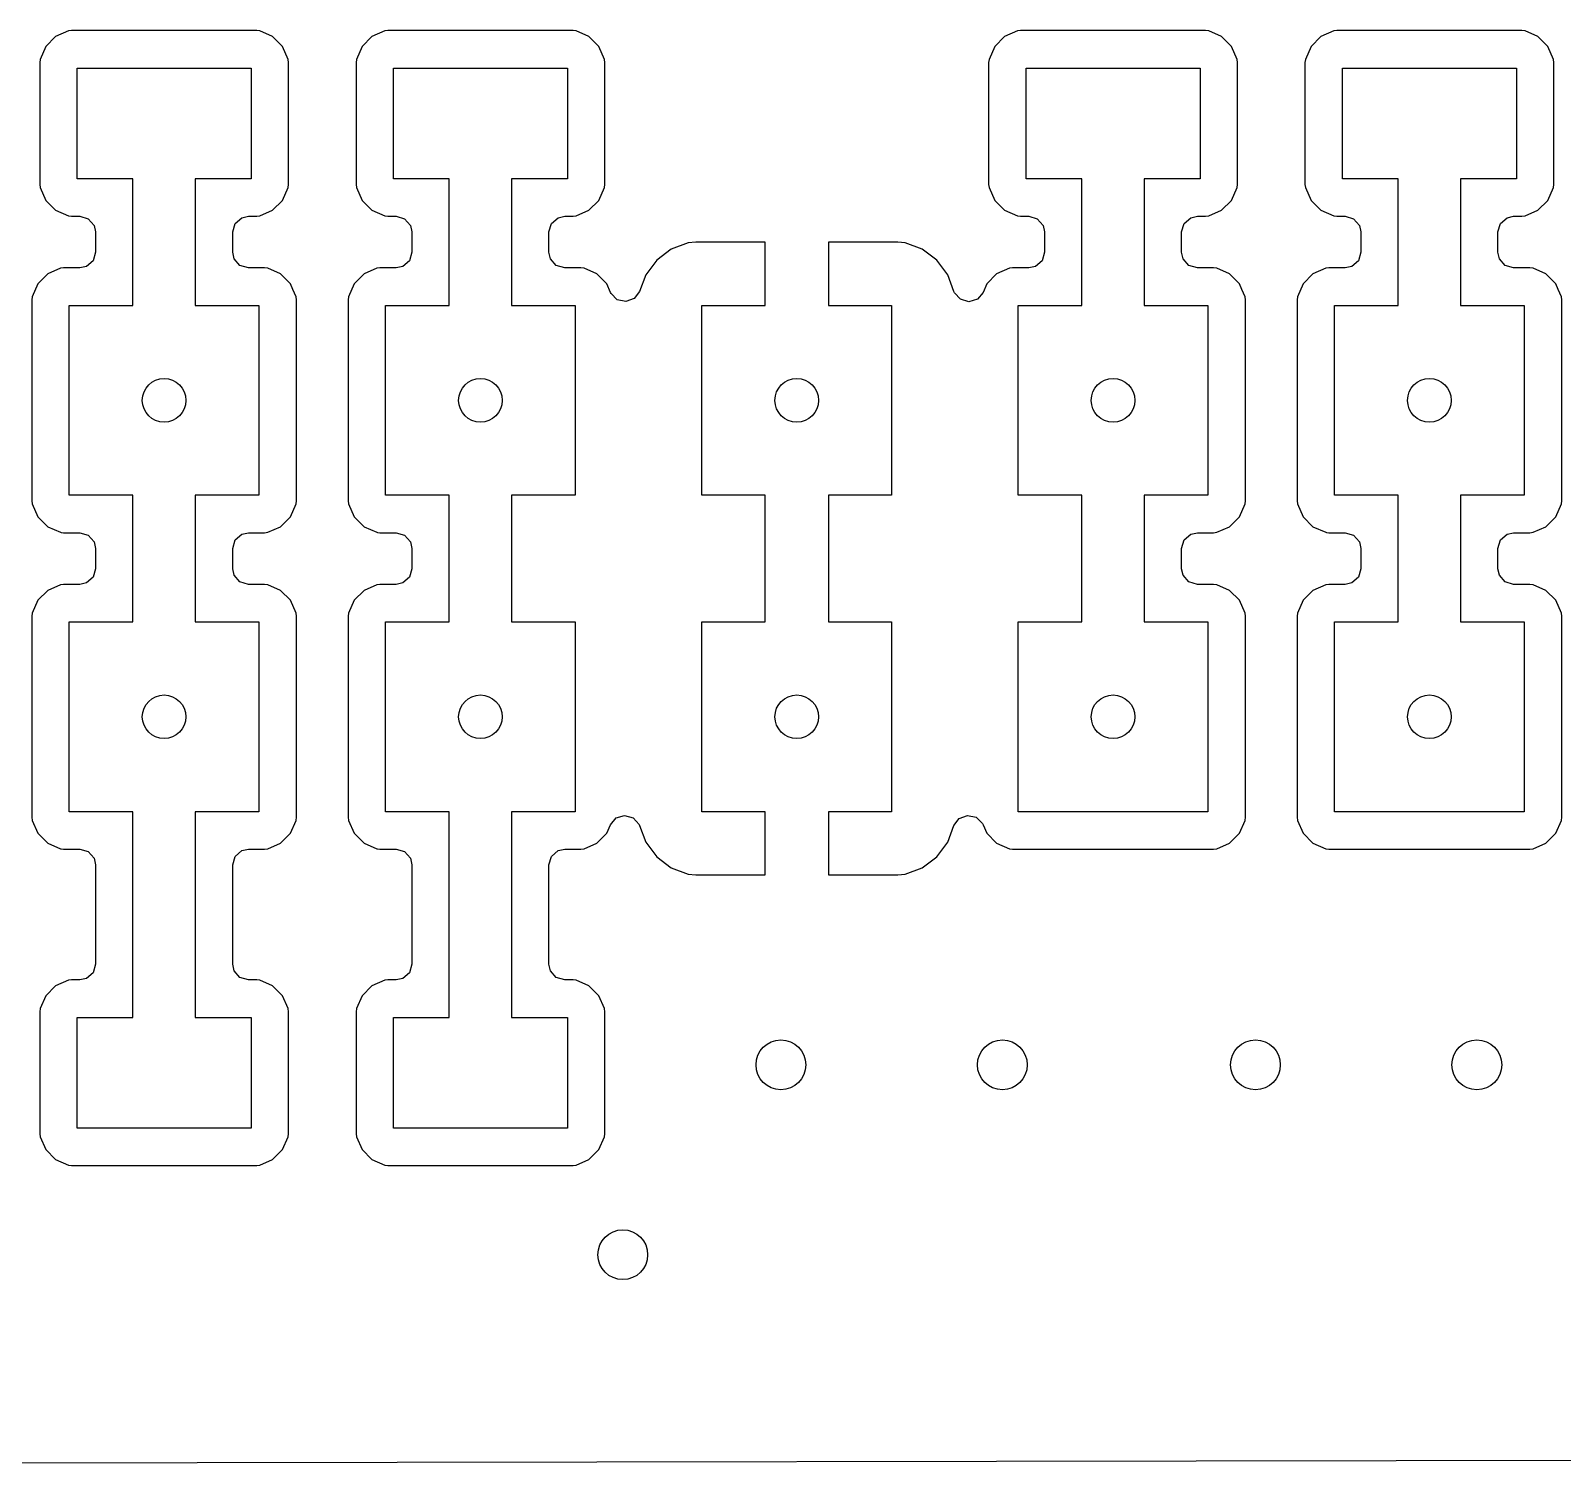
# Model space of a CAD drawing. Extents: x 4.84 to 7.21, y -4.81 to -3.25.
# Drawn here: x 5.4589 to 5.9431, y -4.815 to -4.3612 of the extents above; entities that cross this region are included whole.
import ezdxf

# ---------------------------------------------------------------- set-up
doc = ezdxf.new("R2010")
doc.units = 0
doc.header["$MEASUREMENT"] = 0
doc.layers.add('BLACK', color=7, linetype='CONTINUOUS')

msp = doc.modelspace()

# ---------------------------------------------------------------- linework, layer by layer
at = {"layer": 'BLACK', "linetype": 'CONTINUOUS'}
for p, q in [((5.47081, -4.36134), (5.46676, -4.36313)), ((5.4718, -4.36123), (5.47081, -4.36134)), ((5.47081, -4.36134), (5.47081, -4.36134)), ((5.53033, -4.36123), (5.4718, -4.36123)), ((5.4718, -4.36123), (5.4718, -4.36123)), ((5.53132, -4.36134), (5.53033, -4.36123)), ((5.53537, -4.36313), (5.53132, -4.36134)), ((5.53132, -4.36134), (5.53132, -4.36134)), ((5.57081, -4.36134), (5.56676, -4.36313)), ((5.5718, -4.36123), (5.57081, -4.36134)), ((5.57081, -4.36134), (5.57081, -4.36134)), ((5.63033, -4.36123), (5.5718, -4.36123)), ((5.5718, -4.36123), (5.5718, -4.36123)), ((5.63132, -4.36134), (5.63033, -4.36123)), ((5.63537, -4.36313), (5.63132, -4.36134)), ((5.63132, -4.36134), (5.63132, -4.36134)), ((5.77081, -4.36134), (5.76676, -4.36313)), ((5.7718, -4.36123), (5.77081, -4.36134)), ((5.77081, -4.36134), (5.77081, -4.36134)), ((5.83033, -4.36123), (5.7718, -4.36123)), ((5.7718, -4.36123), (5.7718, -4.36123)), ((5.83132, -4.36134), (5.83033, -4.36123)), ((5.83537, -4.36313), (5.83132, -4.36134)), ((5.83132, -4.36134), (5.83132, -4.36134)), ((5.87081, -4.36134), (5.86676, -4.36313)), ((5.8718, -4.36123), (5.87081, -4.36134)), ((5.87081, -4.36134), (5.87081, -4.36134)), ((5.93033, -4.36123), (5.8718, -4.36123)), ((5.8718, -4.36123), (5.8718, -4.36123)), ((5.93132, -4.36134), (5.93033, -4.36123)), ((5.93537, -4.36313), (5.93132, -4.36134)), ((5.93132, -4.36134), (5.93132, -4.36134)), ((5.46364, -4.36626), (5.46185, -4.3703)), ((5.46676, -4.36313), (5.46364, -4.36626)), ((5.46364, -4.36626), (5.46364, -4.36626)), ((5.53849, -4.36626), (5.53537, -4.36313)), ((5.53537, -4.36313), (5.53537, -4.36313)), ((5.54028, -4.3703), (5.53849, -4.36626)), ((5.53849, -4.36626), (5.53849, -4.36626)), ((5.56364, -4.36626), (5.56185, -4.3703)), ((5.56676, -4.36313), (5.56364, -4.36626)), ((5.56364, -4.36626), (5.56364, -4.36626)), ((5.63849, -4.36626), (5.63537, -4.36313)), ((5.63537, -4.36313), (5.63537, -4.36313)), ((5.64028, -4.3703), (5.63849, -4.36626)), ((5.63849, -4.36626), (5.63849, -4.36626)), ((5.76364, -4.36626), (5.76185, -4.3703)), ((5.76676, -4.36313), (5.76364, -4.36626)), ((5.76364, -4.36626), (5.76364, -4.36626)), ((5.83849, -4.36626), (5.83537, -4.36313)), ((5.83537, -4.36313), (5.83537, -4.36313)), ((5.84028, -4.3703), (5.83849, -4.36626)), ((5.83849, -4.36626), (5.83849, -4.36626)), ((5.86364, -4.36626), (5.86185, -4.3703)), ((5.86676, -4.36313), (5.86364, -4.36626)), ((5.86364, -4.36626), (5.86364, -4.36626)), ((5.93849, -4.36626), (5.93537, -4.36313)), ((5.93537, -4.36313), (5.93537, -4.36313)), ((5.94028, -4.3703), (5.93849, -4.36626)), ((5.93849, -4.36626), (5.93849, -4.36626)), ((5.46185, -4.3703), (5.46173, -4.37129)), ((5.46173, -4.37129), (5.46173, -4.40982)), ((5.5404, -4.37129), (5.54028, -4.3703)), ((5.5404, -4.40982), (5.5404, -4.37129)), ((5.56185, -4.3703), (5.56173, -4.37129)), ((5.56173, -4.37129), (5.56173, -4.40982)), ((5.6404, -4.37129), (5.64028, -4.3703)), ((5.6404, -4.40982), (5.6404, -4.37129)), ((5.76185, -4.3703), (5.76173, -4.37129)), ((5.76173, -4.37129), (5.76173, -4.40982)), ((5.8404, -4.37129), (5.84028, -4.3703)), ((5.8404, -4.40982), (5.8404, -4.37129)), ((5.86185, -4.3703), (5.86173, -4.37129)), ((5.86173, -4.37129), (5.86173, -4.40982)), ((5.9404, -4.37129), (5.94028, -4.3703)), ((5.9404, -4.40982), (5.9404, -4.37129)), ((5.47356, -4.40806), (5.47356, -4.37306)), ((5.47356, -4.37306), (5.52856, -4.37306)), ((5.52856, -4.37306), (5.52856, -4.40806)), ((5.57356, -4.40806), (5.57356, -4.37306)), ((5.57356, -4.37306), (5.62856, -4.37306)), ((5.62856, -4.37306), (5.62856, -4.40806)), ((5.77356, -4.40806), (5.77356, -4.37306)), ((5.77356, -4.37306), (5.82856, -4.37306)), ((5.82856, -4.37306), (5.82856, -4.40806)), ((5.87356, -4.40806), (5.87356, -4.37306)), ((5.87356, -4.37306), (5.92856, -4.37306)), ((5.92856, -4.37306), (5.92856, -4.40806)), ((5.46173, -4.40982), (5.46173, -4.40982)), ((5.46173, -4.40982), (5.46185, -4.41081)), ((5.46185, -4.41081), (5.46185, -4.41081)), ((5.46185, -4.41081), (5.46364, -4.41486)), ((5.49122, -4.40806), (5.47356, -4.40806)), ((5.49122, -4.44806), (5.49122, -4.40806)), ((5.52856, -4.40806), (5.51091, -4.40806)), ((5.51091, -4.40806), (5.51091, -4.44806)), ((5.53849, -4.41486), (5.54028, -4.41081)), ((5.54028, -4.41081), (5.5404, -4.40982)), ((5.56173, -4.40982), (5.56173, -4.40982)), ((5.56173, -4.40982), (5.56185, -4.41081)), ((5.56185, -4.41081), (5.56185, -4.41081)), ((5.56185, -4.41081), (5.56364, -4.41486)), ((5.59122, -4.40806), (5.57356, -4.40806)), ((5.59122, -4.44806), (5.59122, -4.40806)), ((5.62856, -4.40806), (5.61091, -4.40806)), ((5.61091, -4.40806), (5.61091, -4.44806)), ((5.63849, -4.41486), (5.64028, -4.41081)), ((5.64028, -4.41081), (5.6404, -4.40982)), ((5.76173, -4.40982), (5.76173, -4.40982)), ((5.76173, -4.40982), (5.76185, -4.41081)), ((5.76185, -4.41081), (5.76185, -4.41081)), ((5.76185, -4.41081), (5.76364, -4.41486)), ((5.79122, -4.40806), (5.77356, -4.40806)), ((5.79122, -4.44806), (5.79122, -4.40806)), ((5.82856, -4.40806), (5.81091, -4.40806)), ((5.81091, -4.40806), (5.81091, -4.44806)), ((5.83849, -4.41486), (5.84028, -4.41081)), ((5.84028, -4.41081), (5.8404, -4.40982)), ((5.86173, -4.40982), (5.86173, -4.40982)), ((5.86173, -4.40982), (5.86185, -4.41081)), ((5.86185, -4.41081), (5.86185, -4.41081)), ((5.86185, -4.41081), (5.86364, -4.41486)), ((5.89122, -4.40806), (5.87356, -4.40806)), ((5.89122, -4.44806), (5.89122, -4.40806)), ((5.92856, -4.40806), (5.91091, -4.40806)), ((5.91091, -4.40806), (5.91091, -4.44806)), ((5.93849, -4.41486), (5.94028, -4.41081)), ((5.94028, -4.41081), (5.9404, -4.40982)), ((5.46364, -4.41486), (5.46676, -4.41799)), ((5.53537, -4.41799), (5.53849, -4.41486)), ((5.56364, -4.41486), (5.56676, -4.41799)), ((5.63537, -4.41799), (5.63849, -4.41486)), ((5.76364, -4.41486), (5.76676, -4.41799)), ((5.83537, -4.41799), (5.83849, -4.41486)), ((5.86364, -4.41486), (5.86676, -4.41799)), ((5.93537, -4.41799), (5.93849, -4.41486)), ((5.46676, -4.41799), (5.46676, -4.41799)), ((5.46676, -4.41799), (5.46676, -4.41799)), ((5.46676, -4.41799), (5.47081, -4.41977)), ((5.47081, -4.41977), (5.47081, -4.41977)), ((5.47081, -4.41977), (5.47099, -4.41979)), ((5.47099, -4.41979), (5.4718, -4.41989)), ((5.4718, -4.41989), (5.47443, -4.41989)), ((5.47443, -4.41989), (5.47711, -4.42068)), ((5.47711, -4.42068), (5.47894, -4.42279)), ((5.52353, -4.42217), (5.52564, -4.42034)), ((5.52564, -4.42034), (5.5277, -4.41989)), ((5.5277, -4.41989), (5.53033, -4.41989)), ((5.53033, -4.41989), (5.53132, -4.41977)), ((5.53033, -4.41989), (5.53033, -4.41989)), ((5.53132, -4.41977), (5.53537, -4.41799)), ((5.56676, -4.41799), (5.56676, -4.41799)), ((5.56676, -4.41799), (5.56676, -4.41799)), ((5.56676, -4.41799), (5.57081, -4.41977)), ((5.57081, -4.41977), (5.57081, -4.41977)), ((5.57081, -4.41977), (5.57099, -4.41979)), ((5.57099, -4.41979), (5.5718, -4.41989)), ((5.5718, -4.41989), (5.57443, -4.41989)), ((5.57443, -4.41989), (5.57711, -4.42068)), ((5.57711, -4.42068), (5.57894, -4.42279)), ((5.62353, -4.42217), (5.62564, -4.42034)), ((5.62564, -4.42034), (5.6277, -4.41989)), ((5.6277, -4.41989), (5.63033, -4.41989)), ((5.63033, -4.41989), (5.63132, -4.41977)), ((5.63033, -4.41989), (5.63033, -4.41989)), ((5.63132, -4.41977), (5.63537, -4.41799)), ((5.76676, -4.41799), (5.76676, -4.41799)), ((5.76676, -4.41799), (5.76676, -4.41799)), ((5.76676, -4.41799), (5.77081, -4.41977)), ((5.77081, -4.41977), (5.77081, -4.41977)), ((5.77081, -4.41977), (5.77099, -4.41979)), ((5.77099, -4.41979), (5.7718, -4.41989)), ((5.7718, -4.41989), (5.77443, -4.41989)), ((5.77443, -4.41989), (5.77711, -4.42068)), ((5.77711, -4.42068), (5.77894, -4.42279)), ((5.82353, -4.42217), (5.82564, -4.42034)), ((5.82564, -4.42034), (5.8277, -4.41989)), ((5.8277, -4.41989), (5.83033, -4.41989)), ((5.83033, -4.41989), (5.83132, -4.41977)), ((5.83033, -4.41989), (5.83033, -4.41989)), ((5.83132, -4.41977), (5.83537, -4.41799)), ((5.86676, -4.41799), (5.86676, -4.41799)), ((5.86676, -4.41799), (5.86676, -4.41799)), ((5.86676, -4.41799), (5.87081, -4.41977)), ((5.87081, -4.41977), (5.87081, -4.41977)), ((5.87081, -4.41977), (5.87099, -4.41979)), ((5.87099, -4.41979), (5.8718, -4.41989)), ((5.8718, -4.41989), (5.87443, -4.41989)), ((5.87443, -4.41989), (5.87711, -4.42068)), ((5.87711, -4.42068), (5.87894, -4.42279)), ((5.92353, -4.42217), (5.92564, -4.42034)), ((5.92564, -4.42034), (5.9277, -4.41989)), ((5.9277, -4.41989), (5.93033, -4.41989)), ((5.93033, -4.41989), (5.93132, -4.41977)), ((5.93033, -4.41989), (5.93033, -4.41989)), ((5.93132, -4.41977), (5.93537, -4.41799)), ((5.47894, -4.42279), (5.47939, -4.42485)), ((5.47939, -4.42485), (5.47939, -4.43127)), ((5.52274, -4.42485), (5.52353, -4.42217)), ((5.52274, -4.43127), (5.52274, -4.42485)), ((5.57894, -4.42279), (5.57939, -4.42485)), ((5.57939, -4.42485), (5.57939, -4.43127)), ((5.62274, -4.42485), (5.62353, -4.42217)), ((5.62274, -4.43127), (5.62274, -4.42485)), ((5.77894, -4.42279), (5.77939, -4.42485)), ((5.77939, -4.42485), (5.77939, -4.43127)), ((5.82274, -4.42485), (5.82353, -4.42217)), ((5.82274, -4.43127), (5.82274, -4.42485)), ((5.87894, -4.42279), (5.87939, -4.42485)), ((5.87939, -4.42485), (5.87939, -4.43127)), ((5.92274, -4.42485), (5.92353, -4.42217)), ((5.92274, -4.43127), (5.92274, -4.42485)), ((5.66138, -4.43032), (5.65678, -4.43377)), ((5.66677, -4.42831), (5.66138, -4.43032)), ((5.66138, -4.43032), (5.66138, -4.43032)), ((5.66915, -4.42806), (5.66677, -4.42831)), ((5.69106, -4.42806), (5.66915, -4.42806)), ((5.69106, -4.44806), (5.69106, -4.42806)), ((5.73298, -4.42806), (5.71106, -4.42806)), ((5.71106, -4.42806), (5.71106, -4.44806)), ((5.73536, -4.42831), (5.73298, -4.42806)), ((5.74075, -4.43032), (5.73536, -4.42831)), ((5.74535, -4.43377), (5.74075, -4.43032)), ((5.4786, -4.43395), (5.47649, -4.43578)), ((5.47939, -4.43127), (5.4786, -4.43395)), ((5.52319, -4.43333), (5.52274, -4.43127)), ((5.52502, -4.43544), (5.52319, -4.43333)), ((5.5277, -4.43623), (5.52502, -4.43544)), ((5.5786, -4.43395), (5.57649, -4.43578)), ((5.57939, -4.43127), (5.5786, -4.43395)), ((5.62319, -4.43333), (5.62274, -4.43127)), ((5.62502, -4.43544), (5.62319, -4.43333)), ((5.6277, -4.43623), (5.62502, -4.43544)), ((5.65678, -4.43377), (5.65333, -4.43837)), ((5.7488, -4.43837), (5.74535, -4.43377)), ((5.7786, -4.43395), (5.77649, -4.43578)), ((5.77939, -4.43127), (5.7786, -4.43395)), ((5.82319, -4.43333), (5.82274, -4.43127)), ((5.82502, -4.43544), (5.82319, -4.43333)), ((5.8277, -4.43623), (5.82502, -4.43544)), ((5.8786, -4.43395), (5.87649, -4.43578)), ((5.87939, -4.43127), (5.8786, -4.43395)), ((5.92319, -4.43333), (5.92274, -4.43127)), ((5.92502, -4.43544), (5.92319, -4.43333)), ((5.9277, -4.43623), (5.92502, -4.43544)), ((5.46426, -4.43813), (5.46114, -4.44126)), ((5.46831, -4.43634), (5.46426, -4.43813)), ((5.4693, -4.43623), (5.46831, -4.43634)), ((5.46831, -4.43634), (5.46831, -4.43634)), ((5.47443, -4.43623), (5.4693, -4.43623)), ((5.4693, -4.43623), (5.4693, -4.43623)), ((5.47649, -4.43578), (5.47443, -4.43623)), ((5.53283, -4.43623), (5.5277, -4.43623)), ((5.53382, -4.43634), (5.53283, -4.43623)), ((5.53283, -4.43623), (5.53283, -4.43623)), ((5.53787, -4.43813), (5.53382, -4.43634)), ((5.53382, -4.43634), (5.53382, -4.43634)), ((5.54099, -4.44126), (5.53787, -4.43813)), ((5.53787, -4.43813), (5.53787, -4.43813)), ((5.56426, -4.43813), (5.56114, -4.44126)), ((5.56831, -4.43634), (5.56426, -4.43813)), ((5.5693, -4.43623), (5.56831, -4.43634)), ((5.56831, -4.43634), (5.56831, -4.43634)), ((5.57443, -4.43623), (5.5693, -4.43623)), ((5.5693, -4.43623), (5.5693, -4.43623)), ((5.57649, -4.43578), (5.57443, -4.43623)), ((5.63283, -4.43623), (5.6277, -4.43623)), ((5.63382, -4.43634), (5.63283, -4.43623)), ((5.63283, -4.43623), (5.63283, -4.43623)), ((5.63787, -4.43813), (5.63382, -4.43634)), ((5.63382, -4.43634), (5.63382, -4.43634)), ((5.64099, -4.44126), (5.63787, -4.43813)), ((5.63787, -4.43813), (5.63787, -4.43813)), ((5.65333, -4.43837), (5.65136, -4.44366)), ((5.75077, -4.44366), (5.7488, -4.43837)), ((5.76426, -4.43813), (5.76114, -4.44126)), ((5.76831, -4.43634), (5.76426, -4.43813)), ((5.7693, -4.43623), (5.76831, -4.43634)), ((5.76831, -4.43634), (5.76831, -4.43634)), ((5.77443, -4.43623), (5.7693, -4.43623)), ((5.7693, -4.43623), (5.7693, -4.43623)), ((5.77649, -4.43578), (5.77443, -4.43623)), ((5.83283, -4.43623), (5.8277, -4.43623)), ((5.83382, -4.43634), (5.83283, -4.43623)), ((5.83283, -4.43623), (5.83283, -4.43623)), ((5.83787, -4.43813), (5.83382, -4.43634)), ((5.83382, -4.43634), (5.83382, -4.43634)), ((5.84099, -4.44126), (5.83787, -4.43813)), ((5.83787, -4.43813), (5.83787, -4.43813)), ((5.86426, -4.43813), (5.86114, -4.44126)), ((5.86831, -4.43634), (5.86426, -4.43813)), ((5.8693, -4.43623), (5.86831, -4.43634)), ((5.86831, -4.43634), (5.86831, -4.43634)), ((5.87443, -4.43623), (5.8693, -4.43623)), ((5.8693, -4.43623), (5.8693, -4.43623)), ((5.87649, -4.43578), (5.87443, -4.43623)), ((5.93283, -4.43623), (5.9277, -4.43623)), ((5.93382, -4.43634), (5.93283, -4.43623)), ((5.93283, -4.43623), (5.93283, -4.43623)), ((5.93787, -4.43813), (5.93382, -4.43634)), ((5.93382, -4.43634), (5.93382, -4.43634)), ((5.94099, -4.44126), (5.93787, -4.43813)), ((5.93787, -4.43813), (5.93787, -4.43813)), ((5.46114, -4.44126), (5.45935, -4.4453)), ((5.46114, -4.44126), (5.46114, -4.44126)), ((5.54179, -4.44306), (5.54099, -4.44126)), ((5.54278, -4.4453), (5.54179, -4.44306)), ((5.56114, -4.44126), (5.55935, -4.4453)), ((5.56114, -4.44126), (5.56114, -4.44126)), ((5.64217, -4.44393), (5.64099, -4.44126)), ((5.64099, -4.44126), (5.64099, -4.44126)), ((5.64099, -4.44126), (5.64099, -4.44126)), ((5.64236, -4.4443), (5.64217, -4.44393)), ((5.64433, -4.44628), (5.64236, -4.4443)), ((5.65136, -4.44366), (5.64968, -4.4459)), ((5.75093, -4.44404), (5.75077, -4.44366)), ((5.75279, -4.44613), (5.75093, -4.44404)), ((5.75996, -4.44393), (5.75815, -4.44606)), ((5.76114, -4.44126), (5.75996, -4.44393)), ((5.84179, -4.44306), (5.84099, -4.44126)), ((5.84278, -4.4453), (5.84179, -4.44306)), ((5.86114, -4.44126), (5.85935, -4.4453)), ((5.86114, -4.44126), (5.86114, -4.44126)), ((5.94179, -4.44306), (5.94099, -4.44126)), ((5.94278, -4.4453), (5.94179, -4.44306)), ((5.45935, -4.4453), (5.45923, -4.44629)), ((5.45923, -4.44629), (5.45923, -4.50982)), ((5.47106, -4.50806), (5.47106, -4.44806)), ((5.47106, -4.44806), (5.49122, -4.44806)), ((5.51091, -4.44806), (5.53106, -4.44806)), ((5.53106, -4.44806), (5.53106, -4.50806)), ((5.5429, -4.44629), (5.54278, -4.4453)), ((5.5429, -4.50983), (5.5429, -4.44629)), ((5.5429, -4.44629), (5.5429, -4.44629)), ((5.55935, -4.4453), (5.55923, -4.44629)), ((5.55923, -4.44629), (5.55923, -4.50982)), ((5.57106, -4.50806), (5.57106, -4.44806)), ((5.57106, -4.44806), (5.59122, -4.44806)), ((5.61091, -4.44806), (5.63106, -4.44806)), ((5.63106, -4.44806), (5.63106, -4.50806)), ((5.64707, -4.44687), (5.64433, -4.44628)), ((5.64968, -4.4459), (5.64707, -4.44687)), ((5.67106, -4.50806), (5.67106, -4.44806)), ((5.67106, -4.44806), (5.69106, -4.44806)), ((5.71106, -4.44806), (5.73106, -4.44806)), ((5.73106, -4.44806), (5.73106, -4.50806)), ((5.75548, -4.44689), (5.75279, -4.44613)), ((5.75815, -4.44606), (5.75548, -4.44689)), ((5.77106, -4.50806), (5.77106, -4.44806)), ((5.77106, -4.44806), (5.79122, -4.44806)), ((5.81091, -4.44806), (5.83106, -4.44806)), ((5.83106, -4.44806), (5.83106, -4.50806)), ((5.8429, -4.44629), (5.84278, -4.4453)), ((5.8429, -4.50983), (5.8429, -4.44629)), ((5.8429, -4.44629), (5.8429, -4.44629)), ((5.85935, -4.4453), (5.85923, -4.44629)), ((5.85923, -4.44629), (5.85923, -4.50982)), ((5.87106, -4.50806), (5.87106, -4.44806)), ((5.87106, -4.44806), (5.89122, -4.44806)), ((5.91091, -4.44806), (5.93106, -4.44806)), ((5.93106, -4.44806), (5.93106, -4.50806)), ((5.9429, -4.44629), (5.94278, -4.4453)), ((5.9429, -4.50983), (5.9429, -4.44629)), ((5.9429, -4.44629), (5.9429, -4.44629)), ((5.49122, -4.50806), (5.47106, -4.50806)), ((5.49122, -4.54806), (5.49122, -4.50806)), ((5.53106, -4.50806), (5.51091, -4.50806)), ((5.51091, -4.50806), (5.51091, -4.54806)), ((5.59122, -4.50806), (5.57106, -4.50806)), ((5.59122, -4.54806), (5.59122, -4.50806)), ((5.63106, -4.50806), (5.61091, -4.50806)), ((5.61091, -4.50806), (5.61091, -4.54806)), ((5.69106, -4.50806), (5.67106, -4.50806)), ((5.69106, -4.54806), (5.69106, -4.50806)), ((5.73106, -4.50806), (5.71106, -4.50806)), ((5.71106, -4.50806), (5.71106, -4.54806)), ((5.79122, -4.50806), (5.77106, -4.50806)), ((5.79122, -4.54806), (5.79122, -4.50806)), ((5.83106, -4.50806), (5.81091, -4.50806)), ((5.81091, -4.50806), (5.81091, -4.54806)), ((5.89122, -4.50806), (5.87106, -4.50806)), ((5.89122, -4.54806), (5.89122, -4.50806)), ((5.93106, -4.50806), (5.91091, -4.50806)), ((5.91091, -4.50806), (5.91091, -4.54806)), ((5.45923, -4.50982), (5.45923, -4.50983)), ((5.45923, -4.50983), (5.45935, -4.51081)), ((5.45935, -4.51081), (5.45935, -4.51081)), ((5.45935, -4.51081), (5.46114, -4.51486)), ((5.54099, -4.51486), (5.54278, -4.51081)), ((5.54278, -4.51081), (5.5429, -4.50983)), ((5.55923, -4.50982), (5.55923, -4.50983)), ((5.55923, -4.50983), (5.55935, -4.51081)), ((5.55935, -4.51081), (5.55935, -4.51081)), ((5.55935, -4.51081), (5.56114, -4.51486)), ((5.84099, -4.51486), (5.84278, -4.51081)), ((5.84278, -4.51081), (5.8429, -4.50983)), ((5.85923, -4.50982), (5.85923, -4.50983)), ((5.85923, -4.50983), (5.85935, -4.51081)), ((5.85935, -4.51081), (5.85935, -4.51081)), ((5.85935, -4.51081), (5.86114, -4.51486)), ((5.94099, -4.51486), (5.94278, -4.51081)), ((5.94278, -4.51081), (5.9429, -4.50983)), ((5.46114, -4.51486), (5.46426, -4.51799)), ((5.53787, -4.51799), (5.54099, -4.51486)), ((5.56114, -4.51486), (5.56426, -4.51799)), ((5.83787, -4.51799), (5.84099, -4.51486)), ((5.86114, -4.51486), (5.86426, -4.51799)), ((5.93787, -4.51799), (5.94099, -4.51486)), ((5.46426, -4.51799), (5.46426, -4.51799)), ((5.46426, -4.51799), (5.46426, -4.51799)), ((5.46426, -4.51799), (5.46831, -4.51977)), ((5.46831, -4.51977), (5.46831, -4.51977)), ((5.46831, -4.51977), (5.46849, -4.51979)), ((5.46849, -4.51979), (5.4693, -4.51989)), ((5.4693, -4.51989), (5.47443, -4.51989)), ((5.47443, -4.51989), (5.47711, -4.52068)), ((5.47711, -4.52068), (5.47894, -4.52279)), ((5.52274, -4.52485), (5.52353, -4.52217)), ((5.52353, -4.52217), (5.52564, -4.52034)), ((5.52564, -4.52034), (5.5277, -4.51989)), ((5.5277, -4.51989), (5.53283, -4.51989)), ((5.53283, -4.51989), (5.53382, -4.51977)), ((5.53283, -4.51989), (5.53283, -4.51989)), ((5.53382, -4.51977), (5.53787, -4.51799)), ((5.56426, -4.51799), (5.56426, -4.51799)), ((5.56426, -4.51799), (5.56426, -4.51799)), ((5.56426, -4.51799), (5.56831, -4.51977)), ((5.56831, -4.51977), (5.56831, -4.51977)), ((5.56831, -4.51977), (5.56849, -4.51979)), ((5.56849, -4.51979), (5.5693, -4.51989)), ((5.5693, -4.51989), (5.57443, -4.51989)), ((5.57443, -4.51989), (5.57711, -4.52068)), ((5.57711, -4.52068), (5.57894, -4.52279)), ((5.82274, -4.52485), (5.82353, -4.52217)), ((5.82353, -4.52217), (5.82564, -4.52034)), ((5.82564, -4.52034), (5.8277, -4.51989)), ((5.8277, -4.51989), (5.83283, -4.51989)), ((5.83283, -4.51989), (5.83382, -4.51977)), ((5.83283, -4.51989), (5.83283, -4.51989)), ((5.83382, -4.51977), (5.83787, -4.51799)), ((5.86426, -4.51799), (5.86426, -4.51799)), ((5.86426, -4.51799), (5.86426, -4.51799)), ((5.86426, -4.51799), (5.86831, -4.51977)), ((5.86831, -4.51977), (5.86831, -4.51977)), ((5.86831, -4.51977), (5.86849, -4.51979)), ((5.86849, -4.51979), (5.8693, -4.51989)), ((5.8693, -4.51989), (5.87443, -4.51989)), ((5.87443, -4.51989), (5.87711, -4.52068)), ((5.87711, -4.52068), (5.87894, -4.52279)), ((5.92274, -4.52485), (5.92353, -4.52217)), ((5.92353, -4.52217), (5.92564, -4.52034)), ((5.92564, -4.52034), (5.9277, -4.51989)), ((5.9277, -4.51989), (5.93283, -4.51989)), ((5.93283, -4.51989), (5.93382, -4.51977)), ((5.93283, -4.51989), (5.93283, -4.51989)), ((5.93382, -4.51977), (5.93787, -4.51799)), ((5.47894, -4.52279), (5.47939, -4.52485)), ((5.47939, -4.52485), (5.47939, -4.53127)), ((5.52274, -4.53127), (5.52274, -4.52485)), ((5.57894, -4.52279), (5.57939, -4.52485)), ((5.57939, -4.52485), (5.57939, -4.53127)), ((5.82274, -4.53127), (5.82274, -4.52485)), ((5.87894, -4.52279), (5.87939, -4.52485)), ((5.87939, -4.52485), (5.87939, -4.53127)), ((5.92274, -4.53127), (5.92274, -4.52485)), ((5.47939, -4.53127), (5.4786, -4.53395)), ((5.52319, -4.53333), (5.52274, -4.53127)), ((5.57939, -4.53127), (5.5786, -4.53395)), ((5.82319, -4.53333), (5.82274, -4.53127)), ((5.87939, -4.53127), (5.8786, -4.53395)), ((5.92319, -4.53333), (5.92274, -4.53127)), ((5.46831, -4.53634), (5.46426, -4.53813)), ((5.4693, -4.53623), (5.46831, -4.53634)), ((5.46831, -4.53634), (5.46831, -4.53634)), ((5.47443, -4.53623), (5.4693, -4.53623)), ((5.4693, -4.53623), (5.4693, -4.53623)), ((5.47649, -4.53578), (5.47443, -4.53623)), ((5.4786, -4.53395), (5.47649, -4.53578)), ((5.52502, -4.53544), (5.52319, -4.53333)), ((5.5277, -4.53623), (5.52502, -4.53544)), ((5.53283, -4.53623), (5.5277, -4.53623)), ((5.53382, -4.53634), (5.53283, -4.53623)), ((5.53283, -4.53623), (5.53283, -4.53623)), ((5.53787, -4.53813), (5.53382, -4.53634)), ((5.53382, -4.53634), (5.53382, -4.53634)), ((5.56831, -4.53634), (5.56426, -4.53813)), ((5.5693, -4.53623), (5.56831, -4.53634)), ((5.56831, -4.53634), (5.56831, -4.53634)), ((5.57443, -4.53623), (5.5693, -4.53623)), ((5.5693, -4.53623), (5.5693, -4.53623)), ((5.57649, -4.53578), (5.57443, -4.53623)), ((5.5786, -4.53395), (5.57649, -4.53578)), ((5.82502, -4.53544), (5.82319, -4.53333)), ((5.8277, -4.53623), (5.82502, -4.53544)), ((5.83283, -4.53623), (5.8277, -4.53623)), ((5.83382, -4.53634), (5.83283, -4.53623)), ((5.83283, -4.53623), (5.83283, -4.53623)), ((5.83787, -4.53813), (5.83382, -4.53634)), ((5.83382, -4.53634), (5.83382, -4.53634)), ((5.86831, -4.53634), (5.86426, -4.53813)), ((5.8693, -4.53623), (5.86831, -4.53634)), ((5.86831, -4.53634), (5.86831, -4.53634)), ((5.87443, -4.53623), (5.8693, -4.53623)), ((5.8693, -4.53623), (5.8693, -4.53623)), ((5.87649, -4.53578), (5.87443, -4.53623)), ((5.8786, -4.53395), (5.87649, -4.53578)), ((5.92502, -4.53544), (5.92319, -4.53333)), ((5.9277, -4.53623), (5.92502, -4.53544)), ((5.93283, -4.53623), (5.9277, -4.53623)), ((5.93382, -4.53634), (5.93283, -4.53623)), ((5.93283, -4.53623), (5.93283, -4.53623)), ((5.93787, -4.53813), (5.93382, -4.53634)), ((5.93382, -4.53634), (5.93382, -4.53634)), ((5.46114, -4.54126), (5.45935, -4.5453)), ((5.46426, -4.53813), (5.46114, -4.54126)), ((5.46114, -4.54126), (5.46114, -4.54126)), ((5.54099, -4.54126), (5.53787, -4.53813)), ((5.53787, -4.53813), (5.53787, -4.53813)), ((5.54278, -4.5453), (5.54099, -4.54126)), ((5.54099, -4.54126), (5.54099, -4.54126)), ((5.56114, -4.54126), (5.55935, -4.5453)), ((5.56426, -4.53813), (5.56114, -4.54126)), ((5.56114, -4.54126), (5.56114, -4.54126)), ((5.84099, -4.54126), (5.83787, -4.53813)), ((5.83787, -4.53813), (5.83787, -4.53813)), ((5.84278, -4.5453), (5.84099, -4.54126)), ((5.84099, -4.54126), (5.84099, -4.54126)), ((5.86114, -4.54126), (5.85935, -4.5453)), ((5.86426, -4.53813), (5.86114, -4.54126)), ((5.86114, -4.54126), (5.86114, -4.54126)), ((5.94099, -4.54126), (5.93787, -4.53813)), ((5.93787, -4.53813), (5.93787, -4.53813)), ((5.94278, -4.5453), (5.94099, -4.54126)), ((5.94099, -4.54126), (5.94099, -4.54126)), ((5.45935, -4.5453), (5.45923, -4.54629)), ((5.45923, -4.54629), (5.45923, -4.60982)), ((5.5429, -4.54629), (5.54278, -4.5453)), ((5.5429, -4.60982), (5.5429, -4.54629)), ((5.55935, -4.5453), (5.55923, -4.54629)), ((5.55923, -4.54629), (5.55923, -4.60982)), ((5.8429, -4.54629), (5.84278, -4.5453)), ((5.8429, -4.60982), (5.8429, -4.54629)), ((5.85935, -4.5453), (5.85923, -4.54629)), ((5.85923, -4.54629), (5.85923, -4.60982)), ((5.9429, -4.54629), (5.94278, -4.5453)), ((5.9429, -4.60982), (5.9429, -4.54629)), ((5.47106, -4.60806), (5.47106, -4.54806)), ((5.47106, -4.54806), (5.49122, -4.54806)), ((5.51091, -4.54806), (5.53106, -4.54806)), ((5.53106, -4.54806), (5.53106, -4.60806)), ((5.57106, -4.60806), (5.57106, -4.54806)), ((5.57106, -4.54806), (5.59122, -4.54806)), ((5.61091, -4.54806), (5.63106, -4.54806)), ((5.63106, -4.54806), (5.63106, -4.60806)), ((5.67106, -4.60806), (5.67106, -4.54806)), ((5.67106, -4.54806), (5.69106, -4.54806)), ((5.71106, -4.54806), (5.73106, -4.54806)), ((5.73106, -4.54806), (5.73106, -4.60806)), ((5.77106, -4.60806), (5.77106, -4.54806)), ((5.77106, -4.54806), (5.79122, -4.54806)), ((5.81091, -4.54806), (5.83106, -4.54806)), ((5.83106, -4.54806), (5.83106, -4.60806)), ((5.87106, -4.60806), (5.87106, -4.54806)), ((5.87106, -4.54806), (5.89122, -4.54806)), ((5.91091, -4.54806), (5.93106, -4.54806)), ((5.93106, -4.54806), (5.93106, -4.60806)), ((5.49122, -4.60806), (5.47106, -4.60806)), ((5.49122, -4.67306), (5.49122, -4.60806)), ((5.53106, -4.60806), (5.51091, -4.60806)), ((5.51091, -4.60806), (5.51091, -4.67306)), ((5.59122, -4.60806), (5.57106, -4.60806)), ((5.59122, -4.67306), (5.59122, -4.60806)), ((5.63106, -4.60806), (5.61091, -4.60806)), ((5.61091, -4.60806), (5.61091, -4.67306)), ((5.64398, -4.61005), (5.64665, -4.60923)), ((5.64665, -4.60923), (5.64934, -4.60999)), ((5.69106, -4.60806), (5.67106, -4.60806)), ((5.69106, -4.62806), (5.69106, -4.60806)), ((5.73106, -4.60806), (5.71106, -4.60806)), ((5.71106, -4.60806), (5.71106, -4.62806)), ((5.75244, -4.61022), (5.75506, -4.60924)), ((5.75506, -4.60924), (5.75779, -4.60984)), ((5.83106, -4.60806), (5.77106, -4.60806)), ((5.93106, -4.60806), (5.87106, -4.60806)), ((5.45923, -4.60982), (5.45923, -4.60982)), ((5.45923, -4.60982), (5.45935, -4.61081)), ((5.45935, -4.61081), (5.45935, -4.61081)), ((5.45935, -4.61081), (5.46114, -4.61486)), ((5.54099, -4.61486), (5.54278, -4.61081)), ((5.54278, -4.61081), (5.5429, -4.60982)), ((5.55923, -4.60982), (5.55923, -4.60982)), ((5.55923, -4.60982), (5.55935, -4.61081)), ((5.55935, -4.61081), (5.55935, -4.61081)), ((5.55935, -4.61081), (5.56114, -4.61486)), ((5.641, -4.61485), (5.64217, -4.61219)), ((5.64217, -4.61219), (5.64398, -4.61005)), ((5.64934, -4.60999), (5.6512, -4.61207)), ((5.6512, -4.61207), (5.65136, -4.61246)), ((5.65136, -4.61246), (5.65333, -4.61774)), ((5.7488, -4.61774), (5.75077, -4.61246)), ((5.75077, -4.61246), (5.75244, -4.61022)), ((5.75779, -4.60984), (5.75977, -4.61181)), ((5.75977, -4.61181), (5.75996, -4.61219)), ((5.75996, -4.61219), (5.76114, -4.61486)), ((5.84099, -4.61486), (5.84278, -4.61081)), ((5.84278, -4.61081), (5.8429, -4.60982)), ((5.85923, -4.60982), (5.85923, -4.60982)), ((5.85923, -4.60982), (5.85935, -4.61081)), ((5.85935, -4.61081), (5.85935, -4.61081)), ((5.85935, -4.61081), (5.86114, -4.61486)), ((5.94099, -4.61486), (5.94278, -4.61081)), ((5.94278, -4.61081), (5.9429, -4.60982)), ((5.46114, -4.61486), (5.46426, -4.61799)), ((5.46426, -4.61799), (5.46426, -4.61799)), ((5.46426, -4.61799), (5.46426, -4.61799)), ((5.46426, -4.61799), (5.46831, -4.61977)), ((5.53382, -4.61977), (5.53787, -4.61799)), ((5.53787, -4.61799), (5.54099, -4.61486)), ((5.56114, -4.61486), (5.56426, -4.61799)), ((5.56426, -4.61799), (5.56426, -4.61799)), ((5.56426, -4.61799), (5.56426, -4.61799)), ((5.56426, -4.61799), (5.56831, -4.61977)), ((5.63382, -4.61977), (5.63787, -4.61799)), ((5.63787, -4.61799), (5.64099, -4.61486)), ((5.64099, -4.61486), (5.641, -4.61485)), ((5.65333, -4.61774), (5.65678, -4.62235)), ((5.74535, -4.62235), (5.7488, -4.61774)), ((5.76114, -4.61486), (5.76426, -4.61799)), ((5.76426, -4.61799), (5.76426, -4.61799)), ((5.76426, -4.61799), (5.76426, -4.61799)), ((5.76426, -4.61799), (5.76831, -4.61977)), ((5.83382, -4.61977), (5.83787, -4.61799)), ((5.83787, -4.61799), (5.84099, -4.61486)), ((5.86114, -4.61486), (5.86426, -4.61799)), ((5.86426, -4.61799), (5.86426, -4.61799)), ((5.86426, -4.61799), (5.86426, -4.61799)), ((5.86426, -4.61799), (5.86831, -4.61977)), ((5.93382, -4.61977), (5.93787, -4.61799)), ((5.93787, -4.61799), (5.94099, -4.61486)), ((5.46831, -4.61977), (5.46831, -4.61977)), ((5.46831, -4.61977), (5.46849, -4.61979)), ((5.46849, -4.61979), (5.4693, -4.61989)), ((5.4693, -4.61989), (5.47443, -4.61989)), ((5.47443, -4.61989), (5.47711, -4.62068)), ((5.47711, -4.62068), (5.47894, -4.62279)), ((5.47894, -4.62279), (5.47939, -4.62485)), ((5.52274, -4.62485), (5.52353, -4.62217)), ((5.52353, -4.62217), (5.52564, -4.62034)), ((5.52564, -4.62034), (5.5277, -4.61989)), ((5.5277, -4.61989), (5.53283, -4.61989)), ((5.53283, -4.61989), (5.53382, -4.61977)), ((5.53283, -4.61989), (5.53283, -4.61989)), ((5.56831, -4.61977), (5.56831, -4.61977)), ((5.56831, -4.61977), (5.56849, -4.61979)), ((5.56849, -4.61979), (5.5693, -4.61989)), ((5.5693, -4.61989), (5.57443, -4.61989)), ((5.57443, -4.61989), (5.57711, -4.62068)), ((5.57711, -4.62068), (5.57894, -4.62279)), ((5.57894, -4.62279), (5.57939, -4.62485)), ((5.62274, -4.62485), (5.62353, -4.62217)), ((5.62353, -4.62217), (5.62564, -4.62034)), ((5.62564, -4.62034), (5.6277, -4.61989)), ((5.6277, -4.61989), (5.63283, -4.61989)), ((5.63283, -4.61989), (5.63382, -4.61977)), ((5.63283, -4.61989), (5.63283, -4.61989)), ((5.65678, -4.62235), (5.66138, -4.62579)), ((5.74075, -4.62579), (5.74535, -4.62235)), ((5.76831, -4.61977), (5.7693, -4.61989)), ((5.7693, -4.61989), (5.83283, -4.61989)), ((5.83283, -4.61989), (5.83382, -4.61977)), ((5.86831, -4.61977), (5.8693, -4.61989)), ((5.8693, -4.61989), (5.93283, -4.61989)), ((5.93283, -4.61989), (5.93382, -4.61977)), ((5.47939, -4.62485), (5.47939, -4.65627)), ((5.52274, -4.65627), (5.52274, -4.62485)), ((5.57939, -4.62485), (5.57939, -4.65627)), ((5.62274, -4.65627), (5.62274, -4.62485)), ((5.66138, -4.62579), (5.66677, -4.6278)), ((5.66677, -4.6278), (5.66915, -4.62806)), ((5.66915, -4.62806), (5.66915, -4.62806)), ((5.66915, -4.62806), (5.69106, -4.62806)), ((5.71106, -4.62806), (5.73298, -4.62806)), ((5.73298, -4.62806), (5.73536, -4.6278)), ((5.73298, -4.62806), (5.73298, -4.62806)), ((5.73536, -4.6278), (5.74075, -4.62579)), ((5.74075, -4.62579), (5.74075, -4.62579)), ((5.47939, -4.65627), (5.4786, -4.65895)), ((5.52319, -4.65833), (5.52274, -4.65627)), ((5.57939, -4.65627), (5.5786, -4.65895)), ((5.62319, -4.65833), (5.62274, -4.65627)), ((5.47081, -4.66134), (5.46676, -4.66313)), ((5.4718, -4.66123), (5.47081, -4.66134)), ((5.47081, -4.66134), (5.47081, -4.66134)), ((5.47443, -4.66123), (5.4718, -4.66123)), ((5.4718, -4.66123), (5.4718, -4.66123)), ((5.47649, -4.66078), (5.47443, -4.66123)), ((5.4786, -4.65895), (5.47649, -4.66078)), ((5.52502, -4.66044), (5.52319, -4.65833)), ((5.5277, -4.66123), (5.52502, -4.66044)), ((5.53033, -4.66123), (5.5277, -4.66123)), ((5.53132, -4.66134), (5.53033, -4.66123)), ((5.53033, -4.66123), (5.53033, -4.66123)), ((5.53537, -4.66313), (5.53132, -4.66134)), ((5.53132, -4.66134), (5.53132, -4.66134)), ((5.57081, -4.66134), (5.56676, -4.66313)), ((5.5718, -4.66123), (5.57081, -4.66134)), ((5.57081, -4.66134), (5.57081, -4.66134)), ((5.57443, -4.66123), (5.5718, -4.66123)), ((5.5718, -4.66123), (5.5718, -4.66123)), ((5.57649, -4.66078), (5.57443, -4.66123)), ((5.5786, -4.65895), (5.57649, -4.66078)), ((5.62502, -4.66044), (5.62319, -4.65833)), ((5.6277, -4.66123), (5.62502, -4.66044)), ((5.63033, -4.66123), (5.6277, -4.66123)), ((5.63132, -4.66134), (5.63033, -4.66123)), ((5.63033, -4.66123), (5.63033, -4.66123)), ((5.63537, -4.66313), (5.63132, -4.66134)), ((5.63132, -4.66134), (5.63132, -4.66134)), ((5.46364, -4.66626), (5.46185, -4.6703)), ((5.46676, -4.66313), (5.46364, -4.66626)), ((5.46364, -4.66626), (5.46364, -4.66626)), ((5.53849, -4.66626), (5.53537, -4.66313)), ((5.53537, -4.66313), (5.53537, -4.66313)), ((5.54028, -4.6703), (5.53849, -4.66626)), ((5.53849, -4.66626), (5.53849, -4.66626)), ((5.56364, -4.66626), (5.56185, -4.6703)), ((5.56676, -4.66313), (5.56364, -4.66626)), ((5.56364, -4.66626), (5.56364, -4.66626)), ((5.63849, -4.66626), (5.63537, -4.66313)), ((5.63537, -4.66313), (5.63537, -4.66313)), ((5.64028, -4.6703), (5.63849, -4.66626)), ((5.63849, -4.66626), (5.63849, -4.66626)), ((5.46185, -4.6703), (5.46173, -4.67129)), ((5.46173, -4.67129), (5.46173, -4.70982)), ((5.5404, -4.67129), (5.54028, -4.6703)), ((5.5404, -4.70982), (5.5404, -4.67129)), ((5.56185, -4.6703), (5.56173, -4.67129)), ((5.56173, -4.67129), (5.56173, -4.70982)), ((5.6404, -4.67129), (5.64028, -4.6703)), ((5.6404, -4.70982), (5.6404, -4.67129)), ((5.47356, -4.70806), (5.47356, -4.67306)), ((5.47356, -4.67306), (5.49122, -4.67306)), ((5.51091, -4.67306), (5.52856, -4.67306)), ((5.52856, -4.67306), (5.52856, -4.70806)), ((5.57356, -4.70806), (5.57356, -4.67306)), ((5.57356, -4.67306), (5.59122, -4.67306)), ((5.61091, -4.67306), (5.62856, -4.67306)), ((5.62856, -4.67306), (5.62856, -4.70806)), ((5.46173, -4.70982), (5.46173, -4.70982)), ((5.46173, -4.70982), (5.46185, -4.71081)), ((5.46185, -4.71081), (5.46185, -4.71081)), ((5.46185, -4.71081), (5.46364, -4.71486)), ((5.52856, -4.70806), (5.47356, -4.70806)), ((5.53849, -4.71486), (5.54028, -4.71081)), ((5.54028, -4.71081), (5.5404, -4.70982)), ((5.56173, -4.70982), (5.56173, -4.70982)), ((5.56173, -4.70982), (5.56185, -4.71081)), ((5.56185, -4.71081), (5.56185, -4.71081)), ((5.56185, -4.71081), (5.56364, -4.71486)), ((5.62856, -4.70806), (5.57356, -4.70806)), ((5.63849, -4.71486), (5.64028, -4.71081)), ((5.64028, -4.71081), (5.6404, -4.70982)), ((5.46364, -4.71486), (5.46676, -4.71799)), ((5.53537, -4.71799), (5.53849, -4.71486)), ((5.56364, -4.71486), (5.56676, -4.71799)), ((5.63537, -4.71799), (5.63849, -4.71486)), ((5.46676, -4.71799), (5.46676, -4.71799)), ((5.46676, -4.71799), (5.46676, -4.71799)), ((5.46676, -4.71799), (5.47081, -4.71977)), ((5.47081, -4.71977), (5.4718, -4.71989)), ((5.4718, -4.71989), (5.53033, -4.71989)), ((5.53033, -4.71989), (5.53132, -4.71977)), ((5.53132, -4.71977), (5.53537, -4.71799)), ((5.56676, -4.71799), (5.56676, -4.71799)), ((5.56676, -4.71799), (5.56676, -4.71799)), ((5.56676, -4.71799), (5.57081, -4.71977)), ((5.57081, -4.71977), (5.5718, -4.71989)), ((5.5718, -4.71989), (5.63033, -4.71989)), ((5.63033, -4.71989), (5.63132, -4.71977)), ((5.63132, -4.71977), (5.63537, -4.71799)), ((7.20371, -4.81103), (4.84358, -4.81495))]:
    msp.add_line(p, q, dxfattribs=at)
at = {"layer": 'BLACK'}
for centre, radius in [((5.50106, -4.47806), 0.00689), ((5.60106, -4.47806), 0.00689), ((5.70106, -4.47806), 0.00689), ((5.80106, -4.47806), 0.00689), ((5.90106, -4.47806), 0.00689), ((5.50106, -4.57806), 0.00689), ((5.60106, -4.57806), 0.00689), ((5.70106, -4.57806), 0.00689), ((5.80106, -4.57806), 0.00689), ((5.90106, -4.57806), 0.00689), ((5.69606, -4.68806), 0.00787), ((5.76606, -4.68806), 0.00787), ((5.84606, -4.68806), 0.00787), ((5.91606, -4.68806), 0.00787), ((5.64606, -4.74806), 0.00787)]:
    msp.add_circle(centre, radius, dxfattribs=at)

doc.saveas('drawing.dxf')
